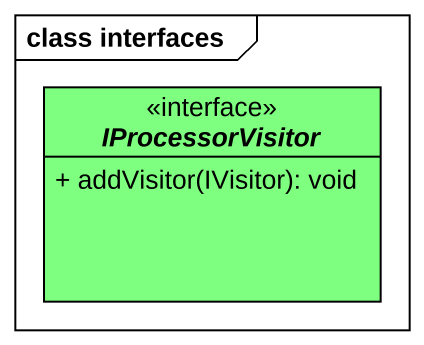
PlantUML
@startuml
mainframe class interfaces
hide circle
hide empty members
skinparam classAttributeIconSize 0
interface IProcessorVisitor <<interface>> #7FFF7F {
  + addVisitor(IVisitor): void
}
@enduml
